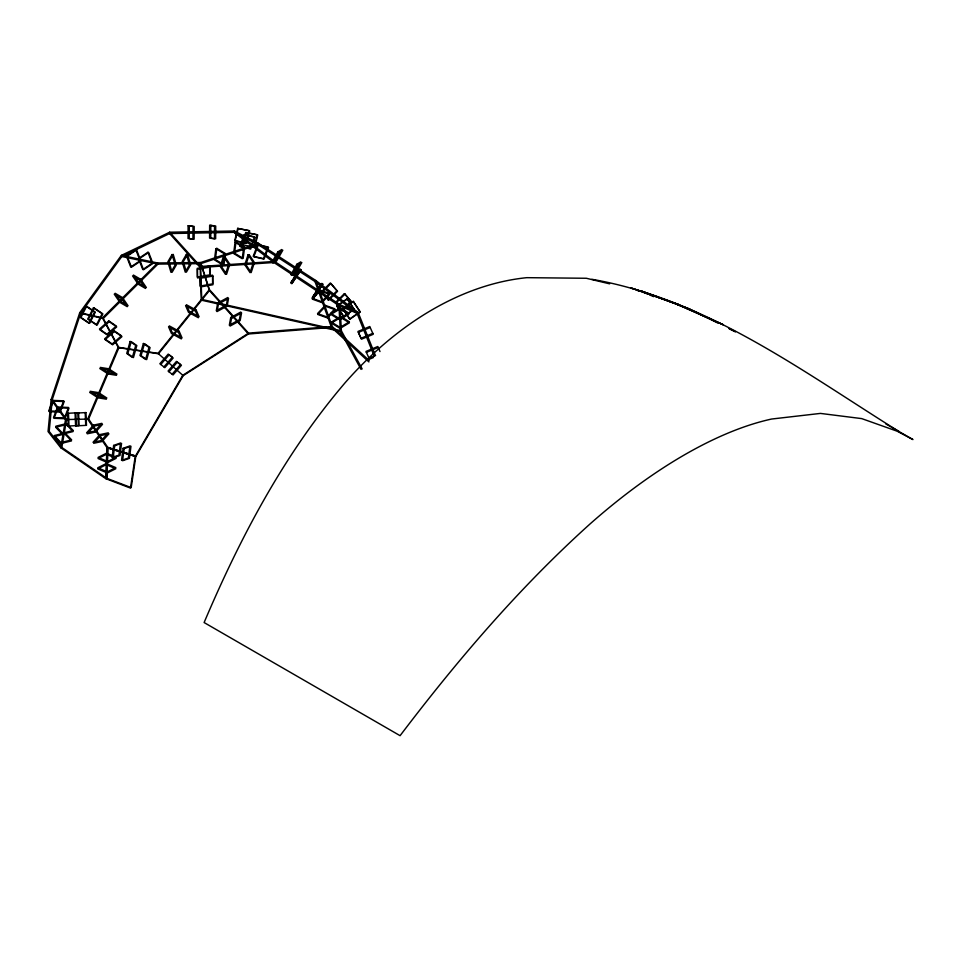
<?xml version="1.0" encoding="UTF-8"?>
<svg xmlns="http://www.w3.org/2000/svg" width="961" height="961" viewBox="0 0 961 961"><rect width="100%" height="100%" fill="white"/><g stroke="black" fill="none" stroke-linecap="round" stroke-linejoin="round"><path stroke-width="1.44" d="M51.149 399.596L79.739 312.685L102.455 317.899L118.167 347.269L87.667 419.128L106.983 447.634L106.046 478.842L60.735 447.742L48.05 431.537L51.125 399.56L65.528 419.549L60.735 447.742M65.528 419.549L88.616 419.08L107.824 447.43L106.899 478.398L61.816 447.466L49.203 431.381L52.254 399.62L80.628 313.298L121.819 256.515L169.556 233.559L234.028 232.334L258.101 244.623L314.992 281.525L357.024 313.274L374.322 356.435M61.816 447.478L66.573 419.489L52.23 399.584M243.205 245.019L246.196 232.67L257.764 234.952L254.785 247.313L242.761 244.791L245.74 232.442L257.32 234.724L254.329 247.085M88.616 419.08L118.9 347.702L103.271 318.487L80.616 313.298M314.992 281.525L331.473 327.437L248.431 333.984L183.215 375.655L136.066 456.115L107.824 447.43M79.751 312.685L121.35 255.362L157.628 262.978L200.693 262.521L258.521 243.337L315.737 280.456L358.153 312.493L375.126 354.849M118.167 347.269L158.024 353.372L209.366 289.537L200.693 262.521M121.771 256.503L157.916 264.095L200.765 263.638L209.402 290.546L158.541 353.78L118.9 347.702M160.727 364.519L169.088 354.873L173.184 357.997L164.824 367.655L159.85 363.751L168.211 354.092L172.307 357.228L163.947 366.874M168.956 371.823L177.317 362.165L181.413 365.3L173.052 374.958L168.079 371.042L176.44 361.396L180.536 364.519L172.175 374.177M102.455 317.899L157.628 262.978M103.271 318.487L157.916 264.095M321.923 292.42L330.932 283.471L337.575 291.291L328.566 300.252L321.31 291.952L330.32 283.002L336.951 290.823L327.953 299.784M139.249 258.713L148.643 252.431L152.931 263.446L143.525 269.729L135.837 249.752L126.432 256.022L130.708 267.038L140.114 260.755M121.398 255.374L169.641 232.214L234.304 230.988L258.521 243.337M370.141 327.497L358.369 332.422L361.432 339.221L373.216 334.296L369.757 326.524L357.972 331.449L361.048 338.26L372.832 333.335M366.369 352.399L378.154 347.474M369.06 358.249L375.607 355.51M373.373 357.564L369.444 359.21L365.985 351.438L377.769 346.513L380.003 351.558M200.765 263.638L258.101 244.623M248.515 333.119L332.266 326.512M169.604 232.214L200.549 266.485L274.546 261.428L339.942 304.697L358.153 312.493M357.024 313.274L338.921 305.526L273.897 262.497L200.176 267.542L201.281 300.156L340.35 331.413L361.048 369.396M591.892 279.291C706.876 299.303 802.303 371.222 899.015 431.525M362.165 368.94L341.383 330.8L201.738 299.412L200.633 266.485M609.622 283.843L586.378 278.27L526.796 277.669A365.925 251.193 -71.9 0 0 345.419 382.394C284.6 453.508 240.49 536.779 204.116 622.548L400.076 735.682C457.52 659.967 519.505 587.411 590.258 523.757A365.925 161.772 -50.4 0 1 771.647 419.032L820.442 413.41L861.729 418.612L897.093 431.177L912.95 439.573L890.715 426.732M637.227 290.462L641.576 291.507M106.983 447.634L135.285 456.343L182.758 375.295L248.551 333.155L209.366 289.537M689.65 309.07L641.684 291.147L689.65 309.07L718.48 323.364M642.921 292.084L646.969 293.79M649.66 294.931L653.696 296.649M728.955 328.554L735.513 331.809L729.507 328.818M885.718 423.849L889.538 426.047M234.304 230.988L274.546 261.428M234.028 232.334L273.897 262.497M158.024 353.372L183.215 375.655M369.204 360.591L332.266 326.536L315.737 280.456M331.461 327.413L368.892 361.925M169.592 233.559L200.26 267.53M209.402 290.546L248.431 333.984M339.942 304.697L341.383 330.8M338.921 305.526L340.35 331.413M85.193 412.593L85.721 425.351M77.817 412.725L78.358 425.495M75.835 413.134L76.363 425.891M68.471 413.266L69 426.035M210.015 275.759L209.93 267.086L197.498 269.284L197.582 277.969L212.525 275.158L212.609 283.843L200.176 286.042L200.092 277.369M188.116 225.751L188.044 238.496L192.945 239.229L193.017 226.472L188.116 225.751M189.293 225.727L189.221 238.484L194.122 239.205L194.194 226.448L189.293 225.727M209.642 225.342L209.57 238.1L214.471 238.821L214.543 226.063L209.642 225.342M210.819 225.318L210.747 238.076L215.648 238.796L215.72 226.051L210.819 225.318M106.803 447.67L106.178 478.83L130.492 488.092L135.189 456.415L106.803 447.67M107.644 447.466L107.031 478.41L131.189 487.599L135.849 456.163L107.644 447.466M113.638 445.411L112.101 457.52L118.948 455.118L120.485 443.009L113.638 445.411M114.707 445.736L113.17 457.844L120.017 455.442L121.554 443.333L114.707 445.736M123.068 448.306L121.518 460.415L128.366 458.013L129.903 445.904L123.068 448.306M124.125 448.643L122.588 460.751L129.435 458.349L130.972 446.24L124.125 448.643M215.865 248.647L214.435 259.878L223.048 265.104L224.478 253.86L215.865 248.647M216.79 248.334L215.36 259.578L223.973 264.792L225.403 253.548L216.79 248.334M235.061 242.268L233.631 253.512L242.244 258.737L243.674 247.494L235.061 242.268M235.986 241.968L234.556 253.211L243.169 258.425L244.599 247.181L235.986 241.968M217.703 303.027L216.285 310.703L226.364 305.202L227.781 297.526L217.703 303.027M218.471 303.892L217.054 311.568L227.132 306.054L228.55 298.378L218.471 303.892M230.724 317.538L229.319 325.214L239.385 319.701L240.803 312.025L230.724 317.538M231.505 318.391L230.087 326.067L240.166 320.566L241.571 312.89L231.505 318.391M237.691 228.334L234.712 240.682L246.28 242.977L249.271 230.628L237.691 228.334M238.148 228.562L235.157 240.923L246.737 243.205L249.716 230.856L238.148 228.562M130.119 341.443L126.732 353.468L132.354 357.432L135.729 345.395L130.119 341.443M131.213 341.611L127.837 353.636L133.447 357.6L136.822 345.564L131.213 341.611M143.369 343.473L139.982 355.498L145.604 359.462L148.979 347.426L143.369 343.473M144.462 343.642L141.087 355.666L146.697 359.63L150.072 347.594L144.462 343.642M223.457 256.419L220.201 266.461L225.451 274.317L228.706 264.275L223.457 256.419M224.574 256.347L221.318 266.377L226.568 274.245L229.823 264.203L224.574 256.347M248.07 254.737L244.803 264.78L250.052 272.636L253.308 262.593L248.07 254.737M249.187 254.665L245.932 264.695L251.169 272.564L254.425 262.521L249.187 254.665M52.723 400.401L48.735 410.936L59.702 411.344L63.69 400.809L52.723 400.401M53.251 401.121L49.263 411.656L60.219 412.065L64.207 401.53L53.251 401.121M57.516 407.044L53.528 417.579L64.495 417.987L68.483 407.452L57.516 407.044M58.032 407.764L54.044 418.299L65.012 418.708L69 408.173L58.032 407.764M244.31 234.532L239.83 246.208L250.112 248.539L254.593 236.862L244.31 234.532M244.923 235.001L240.442 246.677L250.725 248.995L255.206 237.319L244.923 235.001M257.668 244.635L253.187 256.311L263.47 258.641L267.939 246.965L257.668 244.635M258.281 245.103L253.8 256.767L264.083 259.098L268.551 247.421L258.281 245.103M85.865 306.091L80.171 317.298L88.88 323.184L94.574 311.977L85.865 306.091M86.61 306.259L80.916 317.478L89.625 323.352L95.319 312.145L86.61 306.259M93.421 307.832L87.727 319.04L96.436 324.926L102.13 313.706L93.421 307.832M94.166 308L88.472 319.208L97.181 325.094L102.875 313.875L94.166 308M277.861 251.902L271.843 262.413L275.735 260.047L281.753 249.536L277.861 251.902M278.93 252.587L272.9 263.098L276.792 260.731L282.81 250.22L278.93 252.587M296.889 264.239L290.859 274.75L294.751 272.383L300.769 261.873L296.889 264.239M297.946 264.924L291.916 275.435L295.808 273.068L301.826 262.557L297.946 264.924M172.079 254.497L167.851 261.8L170.938 272.275L175.166 264.984L172.079 254.497M173.244 254.485L169.016 261.788L172.103 272.263L176.331 264.972L173.244 254.485M186.398 254.353L182.158 261.644L185.245 272.131L189.485 264.828L186.398 254.353M187.563 254.341L183.323 261.632L186.41 272.119L190.65 264.816L187.563 254.341M296.985 273.32L290.69 283.039L300.168 268.96L296.985 273.32M298.054 274.017L291.76 283.747L301.237 269.657L298.054 274.017M318.728 287.699L312.433 297.417L321.899 283.339L318.728 287.699M319.785 288.396L313.49 298.126L322.968 284.036L319.785 288.396M93.553 425.098L86.598 432.81L94.887 431.057L101.842 423.345L93.553 425.098M94.238 426.095L87.283 433.807L95.571 432.054L102.515 424.342L94.238 426.095M99.968 434.576L93.025 442.288L101.313 440.534L108.257 432.822L99.968 434.576M100.653 435.573L93.697 443.285L101.986 441.531L108.941 433.819L100.653 435.573M319.725 290.018L312.025 298.246L321.683 301.718L329.383 293.477L319.725 290.018M320.049 290.931L312.349 299.159L322.007 302.631L329.707 294.39L320.049 290.931M325.226 305.346L317.526 313.574L327.184 317.034L334.872 308.805L325.226 305.346M325.551 306.259L317.851 314.487L327.509 317.947L335.209 309.718L325.551 306.259M344.386 293.634L335.389 302.595L342.02 310.415L351.029 301.454L344.386 293.634M345.011 294.102L336.002 303.051L342.633 310.883L351.642 301.922L345.011 294.102M108.773 320.866L99.451 329.034L106.947 334.212L116.281 326.055L108.773 320.866M109.218 321.707L99.896 329.863L107.392 335.053L116.725 326.884L109.218 321.707M113.999 330.632L104.677 338.801L112.173 343.978L121.494 335.809L113.999 330.632M114.443 331.473L105.121 339.629L112.617 344.807L121.939 336.65L114.443 331.473M347.113 298.799L336.746 306.03L343.545 316.481L353.912 309.238L347.113 298.799M347.426 298.931L337.059 306.163L343.858 316.613L354.225 309.37L347.426 298.931M353.167 301.394L342.801 308.625L349.6 319.064L359.967 311.832L353.167 301.394M353.48 301.526L343.113 308.757L349.9 319.196L360.279 311.965L353.48 301.526M136.582 249.908L127.188 256.179L131.465 267.194L140.871 260.911L136.582 249.908M147.898 252.275L138.492 258.557L142.781 269.573L152.174 263.29L147.898 252.275M340.182 307.796L330.872 313.406L339.593 318.728L348.903 313.13L340.182 307.796M340.242 308.817L330.92 314.415L339.653 319.749L348.963 314.139L340.242 308.817M340.662 316.469L331.341 322.067L340.074 327.401L349.384 321.791L340.662 316.469M340.711 317.478L331.401 323.088L340.122 328.41L349.444 322.812L340.711 317.478M106.551 453.16L98.094 457.412L107.668 461.484L116.125 457.244L106.551 453.16M106.515 454.301L98.07 458.541L107.644 462.625L116.089 458.373L106.515 454.301M106.239 463.526L97.782 467.767L107.356 471.851L115.813 467.611L106.239 463.526M106.215 464.656L97.758 468.908L107.332 472.992L115.788 468.74L106.215 464.656M66.549 423.573L55.834 426.203L62.537 433.159L73.264 430.516L66.549 423.573M66.381 424.606L55.654 427.249L62.369 434.192L73.084 431.561L66.381 424.606M64.964 432.93L54.236 435.561L60.951 442.516L71.679 439.874L64.964 432.93M64.783 433.964L54.056 436.606L60.771 443.55L71.498 440.919L64.783 433.964M209.642 266.173L197.209 268.371L197.293 277.056L209.726 274.846L209.642 266.173M212.825 276.071L200.381 278.27L200.477 286.955L212.91 284.744L212.825 276.071M78.598 412.713L67.702 413.29L68.231 426.047L79.126 425.483L78.598 412.713M85.961 412.581L75.066 413.146L75.595 425.903L86.49 425.339L85.961 412.581M108.665 368.76L100.292 367.414L108.629 372.808L116.99 374.153L108.665 368.76M108.173 369.913L99.812 368.568L108.137 373.961L116.509 375.307L108.173 369.913M98.539 392.629L90.166 391.283L98.502 396.677L106.863 398.022L98.539 392.629M98.046 393.782L89.685 392.436L98.01 397.83L106.371 399.175L98.046 393.782M646.753 293.129L630.692 287.832L678.694 304.577L646.753 293.129M687.175 308.709L675.619 303.652L723.213 324.71L687.175 308.709M196.176 310.079L186.362 304.721L189.281 311.412L199.107 316.77L196.176 310.079M195.419 311.028L185.593 305.67L188.524 312.361L198.35 317.719L195.419 311.028M179.142 331.257L169.316 325.899L172.247 332.59L182.073 337.948L179.142 331.257M178.386 332.206L168.559 326.848L171.49 333.539L181.317 338.897L178.386 332.206M140.762 279.351L133.435 275.062L139.057 283.279L146.384 287.567L140.762 279.351M139.886 280.228L132.558 275.939L138.18 284.156L145.495 288.444L139.886 280.228M122.467 297.574L115.14 293.285L120.75 301.502L128.077 305.79L122.467 297.574M121.579 298.451L114.251 294.162L119.873 302.379L127.2 306.667L121.579 298.451"/></g></svg>
